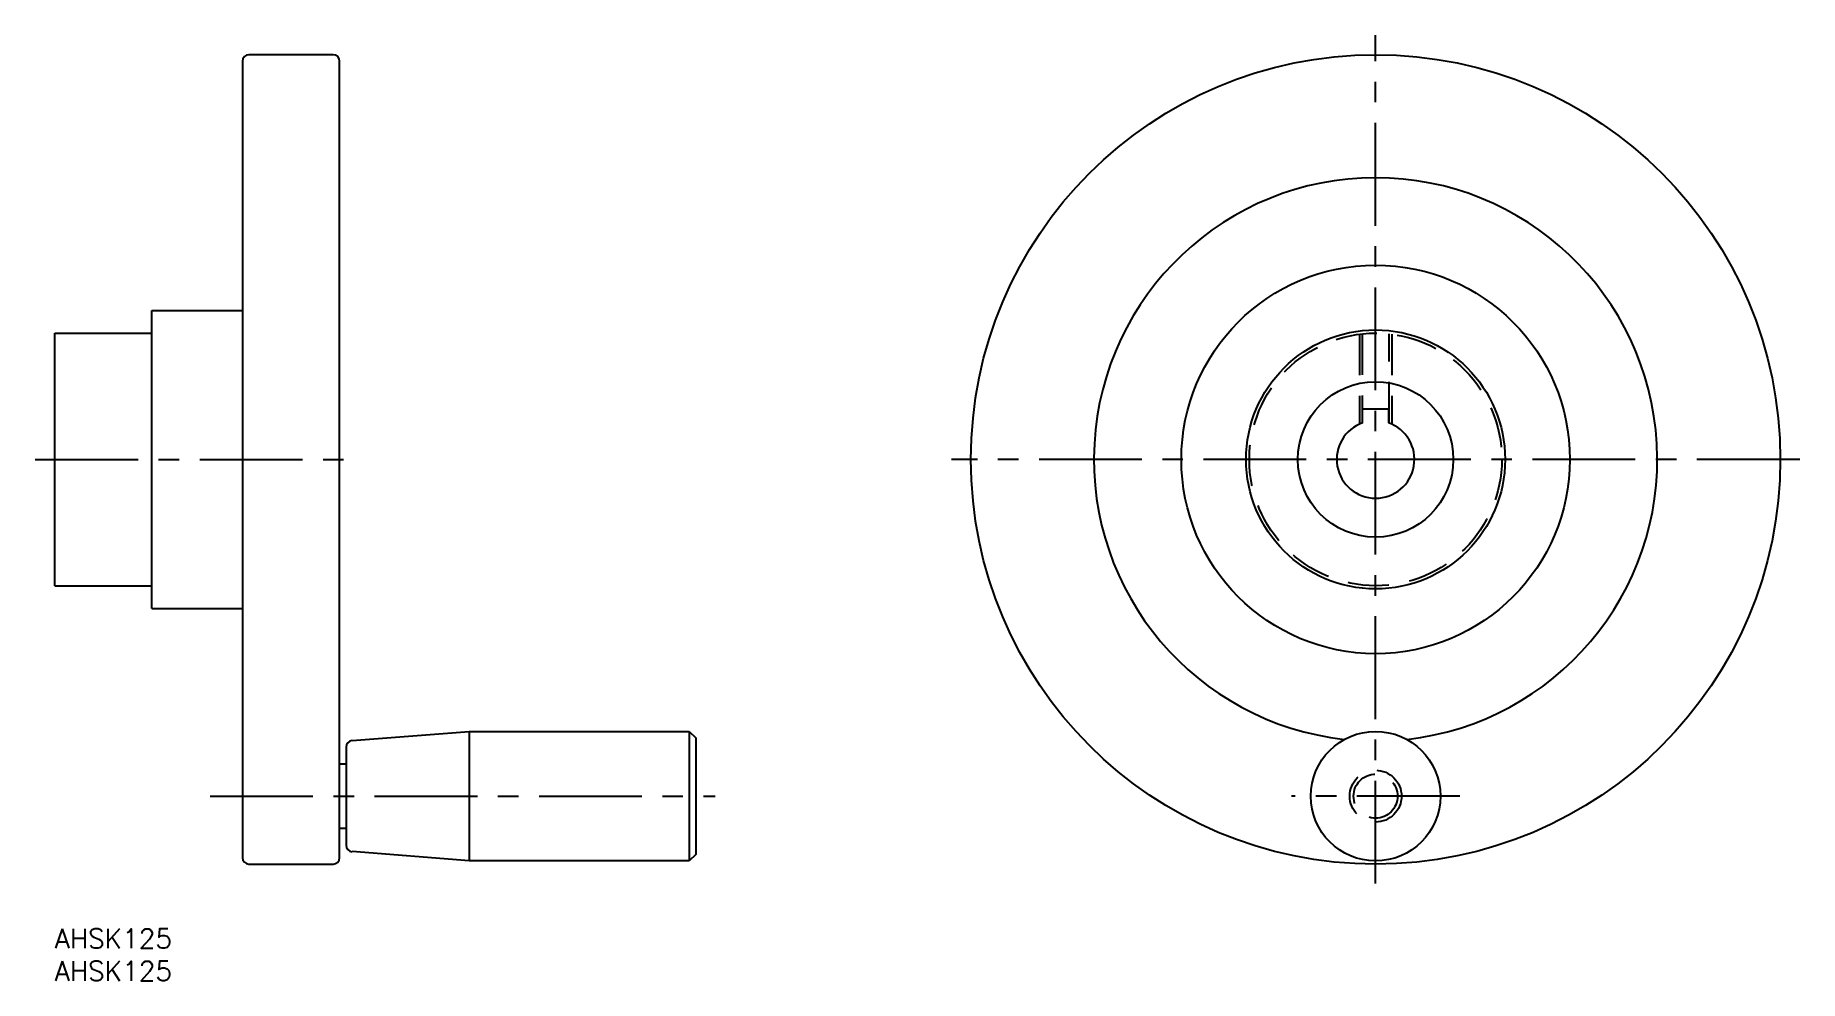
# Model space of a CAD drawing. Extents: x -3 to 270, y -8 to 138.
import ezdxf

# ---------------------------------------------------------------- set-up
doc = ezdxf.new("R2010")
doc.units = 0
doc.header["$LTSCALE"] = 0.5
doc.linetypes.add('CENTER', pattern=[50.8, 31.75, -6.35, 6.35, -6.35])
doc.linetypes.add('DASHED', pattern=[19.05, 12.7, -6.35])
for name, color, linetype in [('MSM_CENTER', 1, 'CENTER'), ('MSM_CONTINUOUS', 7, 'CONTINUOUS'), ('MSM_DASHED', 4, 'DASHED'), ('MSM_PART_NUMBER', 7, 'CONTINUOUS')]:
    doc.layers.add(name, color=color, linetype=linetype)
doc.styles.get("Standard").update_dxf_attribs({"font": 'txt.shx', "height": 3, "bigfont": 'bigfont.shx'})

# ---------------------------------------------------------------- blocks, each defined once
blk = doc.blocks.new('*U7')
at = {"layer": 'MSM_PART_NUMBER'}
blk.add_text('AHSK125', height=3, dxfattribs=at).set_placement((0, -3))
blk = doc.blocks.new('*U8')
at = {"layer": 'MSM_PART_NUMBER'}
blk.add_text('AHSK125', height=3, dxfattribs=at).set_placement((0, -8))

msp = doc.modelspace()

# ---------------------------------------------------------------- linework, layer by layer
at = {"layer": 'MSM_CENTER'}
for p, q in [((204, 7), (204, 138)), ((-3, 72.5), (47, 72.5)), ((269.5, 72.5), (138.5, 72.5)), ((24, 20.5), (102, 20.5)), ((217, 20.5), (191, 20.5))]:
    msp.add_line(p, q, dxfattribs=at)
at = {"layer": 'MSM_CONTINUOUS'}
for p, q in [((29, 134), (29, 11)), ((43, 135), (30, 135)), ((44, 11), (44, 134)), ((15, 49.5), (15, 95.5)), ((15, 95.5), (29, 95.5)), ((0, 53), (0, 92)), ((0, 92), (15, 92)), ((202, 80.3), (206, 80.3)), ((202, 78.16), (202, 80.3)), ((206, 80.3), (206, 78.16)), ((0, 53), (15, 53)), ((15, 49.5), (29, 49.5)), ((45.92, 29.07), (64, 30.5)), ((64, 30.5), (98, 30.5)), ((64, 30.5), (64, 10.5)), ((98, 30.5), (99, 29.5)), ((98, 30.5), (98, 10.5)), ((45, 28.08), (45, 12.92)), ((99, 29.5), (99, 11.5)), ((99, 29.5), (99, 11.5)), ((44, 25.5), (45, 25.5)), ((45, 15.5), (44, 15.5)), ((64, 10.5), (45.92, 11.93)), ((99, 11.5), (98, 10.5)), ((30, 10), (43, 10)), ((98, 10.5), (64, 10.5))]:
    msp.add_line(p, q, dxfattribs=at)
for centre, radius in [((204, 72.5), 62.5), ((204, 72.5), 30), ((204, 72.5), 20), ((204, 72.5), 12), ((204, 20.5), 10)]:
    msp.add_circle(centre, radius, dxfattribs=at)
for centre, radius, start, end in [((30, 134), 1, 90, 180), ((43, 134), 1, 360, 90), ((204, 72.5), 43.5, 276.3494, 263.6506), ((204, 72.5), 6, 109.4712, 70.5288), ((46, 28.08), 1, 94.514, 180), ((30, 11), 1, 180, 270), ((43, 11), 1, 270, 0), ((46, 12.92), 1, 180, 265.486)]:
    msp.add_arc(centre, radius, start, end, dxfattribs=at)
at = {"layer": 'MSM_DASHED'}
for p, q in [((201.5, 91.84), (201.5, 77.95)), ((201.9, 91.89), (201.9, 78.12)), ((206.1, 78.12), (206.1, 91.89)), ((206.5, 91.84), (206.5, 77.95))]:
    msp.add_line(p, q, dxfattribs=at)
for centre, radius in [((204, 72.5), 19.5), ((204, 20.5), 4), ((204, 20.5), 3.4)]:
    msp.add_circle(centre, radius, dxfattribs=at)

# ---------------------------------------------------------------- block references
at = {"layer": 'MSM_CONTINUOUS'}
for name in ['*U7', '*U8']:
    msp.add_blockref(name, (0, 0), dxfattribs=at)

doc.saveas('drawing.dxf')
